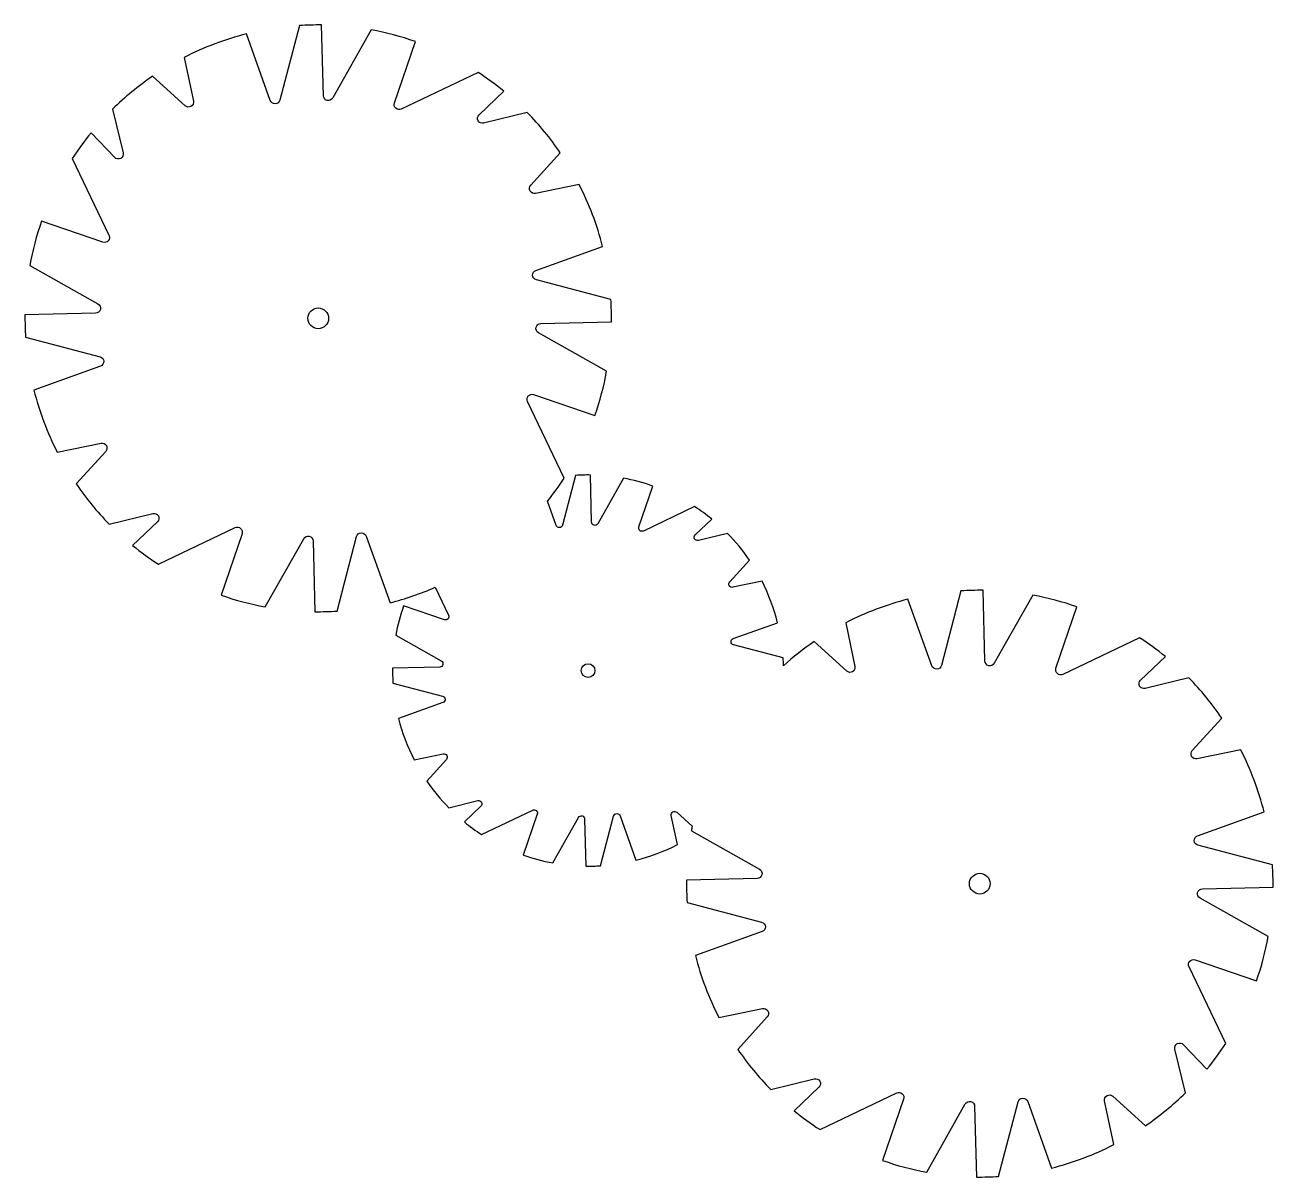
# Model space of a CAD drawing. Extents: x -0.286 to 0.352, y -0.258 to 0.331.
import ezdxf

# ---------------------------------------------------------------- set-up
doc = ezdxf.new("R2010")
doc.units = 0
doc.header["$MEASUREMENT"] = 0
doc.layers.add('VEGET', color=7, linetype='CONTINUOUS')
doc.layers.add('VEGET-I', color=251, linetype='CONTINUOUS')

msp = doc.modelspace()

# ---------------------------------------------------------------- linework, layer by layer
at = {"layer": 'VEGET'}
msp.add_lwpolyline([(-0.2617, 0.26242), (-0.24294, 0.22317, -0.664673), (-0.24607, 0.21965), (-0.27745, 0.23039, 0.039061), (-0.28346, 0.20778), (-0.24858, 0.18809, -0.761536), (-0.24977, 0.18332), (-0.28591, 0.18243, 0.018996), (-0.28561, 0.17105), (-0.24751, 0.16106, -0.736997), (-0.24729, 0.15619), (-0.28135, 0.14395, 0.056744), (-0.26937, 0.1122), (-0.24702, 0.11683, -0.726239), (-0.24461, 0.11261), (-0.25972, 0.09599, 0.044286), (-0.24287, 0.07551), (-0.22054, 0.08092, -0.768046), (-0.21818, 0.07658), (-0.23085, 0.06455, 0.027271), (-0.21765, 0.05491), (-0.1784, 0.07367, -0.664673), (-0.17489, 0.07054), (-0.18562, 0.03916, 0.039061), (-0.16301, 0.03316), (-0.14333, 0.06803, -0.761536), (-0.13855, 0.06684), (-0.13767, 0.0307, 0.018996), (-0.12628, 0.031), (-0.11629, 0.06911, -0.736997), (-0.11142, 0.06932), (-0.09918, 0.03526, 0.040818), (-0.07604, 0.04316), (-0.06923, 0.02891, -0.664673), (-0.07132, 0.02656), (-0.09224, 0.03372, 0.039061), (-0.09624, 0.01865), (-0.07299, 0.00552, -0.761536), (-0.07379, 0.00234), (-0.09788, 0.00175, 0.018996), (-0.09768, -0.00584), (-0.07228, -0.0125, -0.736997), (-0.07213, -0.01575), (-0.09484, -0.0239, 0.056744), (-0.08686, -0.04507), (-0.07196, -0.04199, -0.726239), (-0.07035, -0.0448), (-0.08042, -0.05588, 0.044286), (-0.06918, -0.06953), (-0.0543, -0.06593, -0.768046), (-0.05273, -0.06882), (-0.06118, -0.07684, 0.027271), (-0.05237, -0.08326), (-0.02621, -0.07076, -0.664673), (-0.02386, -0.07285), (-0.03102, -0.09376, 0.039061), (-0.01595, -0.09777), (-0.00282, -0.07452, -0.761536), (0.00036, -0.07531), (0.00095, -0.0994, 0.018996), (0.00854, -0.0992), (0.0152, -0.0738, -0.736997), (0.01845, -0.07366), (0.0266, -0.09637, 0.056744), (0.04777, -0.08838), (0.04469, -0.07348, -0.726239), (0.0475, -0.07187), (0.05537, -0.07902, 0.003839), (0.05493, -0.08128), (0.08981, -0.10097, -0.761536), (0.08862, -0.10574), (0.05248, -0.10663, 0.018996), (0.05278, -0.11802), (0.09088, -0.128, -0.736997), (0.0911, -0.13288), (0.05704, -0.14511, 0.056744), (0.06902, -0.17686), (0.09137, -0.17224, -0.726239), (0.09378, -0.17645), (0.07867, -0.19308, 0.044286), (0.09552, -0.21355), (0.11784, -0.20814, -0.768046), (0.1202, -0.21248), (0.10754, -0.22451, 0.027271), (0.12074, -0.23415), (0.15999, -0.21539, -0.664673), (0.1635, -0.21852), (0.15276, -0.2499, 0.039061), (0.17538, -0.25591), (0.19506, -0.22103, -0.761536), (0.19984, -0.22222), (0.20072, -0.25836, 0.018996), (0.21211, -0.25806), (0.2221, -0.21996, -0.736997), (0.22697, -0.21974), (0.23921, -0.2538, 0.056744), (0.27096, -0.24182), (0.26633, -0.21947, -0.726239), (0.27055, -0.21706), (0.28717, -0.23217, 0.044286), (0.30765, -0.21532), (0.30224, -0.193, -0.768046), (0.30658, -0.19064), (0.31861, -0.2033, 0.027271), (0.32825, -0.1901), (0.30949, -0.15085, -0.664673), (0.31262, -0.14734), (0.34399, -0.15808, 0.039061), (0.35, -0.13546), (0.31513, -0.11578, -0.761536), (0.31632, -0.111), (0.35246, -0.11012, 0.018996), (0.35216, -0.09873), (0.31405, -0.08874, -0.736997), (0.31384, -0.08387), (0.3479, -0.07163, 0.056744), (0.33592, -0.03988), (0.31357, -0.04451, -0.726239), (0.31116, -0.04029), (0.32626, -0.02367, 0.044286), (0.30941, -0.00319), (0.28709, -0.0086, -0.768046), (0.28473, -0.00426), (0.2974, 0.00776, 0.027271), (0.2842, 0.01741), (0.24495, -0.00135, -0.664673), (0.24143, 0.00178), (0.25217, 0.03315, 0.039061), (0.22956, 0.03916), (0.20987, 0.00429, -0.761536), (0.2051, 0.00548), (0.20421, 0.04162, 0.018996), (0.19282, 0.04132), (0.18284, 0.00321, -0.736997), (0.17796, 0.003), (0.16573, 0.03706, 0.056744), (0.13398, 0.02508), (0.1386, 0.00273, -0.726239), (0.13439, 0.00032), (0.11776, 0.01542, 0.033297), (0.10208, 0.00308, 0.009846), (0.10191, 0.00702), (0.0765, 0.01367, -0.736997), (0.07636, 0.01692), (0.09907, 0.02508, 0.056744), (0.09108, 0.04625), (0.07618, 0.04316, -0.726239), (0.07457, 0.04598), (0.08464, 0.05706, 0.044286), (0.07341, 0.07071), (0.05853, 0.0671, -0.768046), (0.05695, 0.06999), (0.0654, 0.07801, 0.027271), (0.0566, 0.08444), (0.03043, 0.07193, -0.664673), (0.02809, 0.07402), (0.03525, 0.09494, 0.039061), (0.02017, 0.09894), (0.00705, 0.07569, -0.761536), (0.00386, 0.07649), (0.00328, 0.10058, 0.018996), (-0.00432, 0.10038), (-0.01097, 0.07498, -0.736997), (-0.01422, 0.07483), (-0.01865, 0.08716, 0.024262), (-0.01014, 0.09896), (-0.0289, 0.13821, -0.664673), (-0.02577, 0.14172), (0.0056, 0.13099, 0.039061), (0.01161, 0.1536), (-0.02326, 0.17328, -0.761536), (-0.02207, 0.17806), (0.01407, 0.17894, 0.018996), (0.01377, 0.19033), (-0.02434, 0.20032, -0.736997), (-0.02455, 0.20519), (0.00951, 0.21743, 0.056744), (-0.00247, 0.24918), (-0.02482, 0.24455, -0.726239), (-0.02723, 0.24877), (-0.01213, 0.26539, 0.044286), (-0.02898, 0.28587), (-0.0513, 0.28046, -0.768046), (-0.05366, 0.2848), (-0.04099, 0.29683, 0.027271), (-0.05419, 0.30647), (-0.09344, 0.28771, -0.664673), (-0.09696, 0.29084), (-0.08622, 0.32221, 0.039061), (-0.10883, 0.32822), (-0.12852, 0.29335, -0.761536), (-0.13329, 0.29454), (-0.13418, 0.33068, 0.018996), (-0.14557, 0.33038), (-0.15555, 0.29227, -0.736997), (-0.16043, 0.29206), (-0.17266, 0.32612, 0.056744), (-0.20441, 0.31414), (-0.19978, 0.29179, -0.726239), (-0.204, 0.28938), (-0.22062, 0.30448, 0.044286), (-0.2411, 0.28763), (-0.23569, 0.26531, -0.768046), (-0.24003, 0.26295), (-0.25206, 0.27562, 0.027271)], format="xyb", close=True, dxfattribs=at)
at = {"layer": 'VEGET-I'}
for centre, radius in [((-0.13592, 0.18069), 0.00529), ((0.00211, 0.00059), 0.00352), ((0.20247, -0.10837), 0.00529)]:
    msp.add_circle(centre, radius, dxfattribs=at)

doc.saveas('drawing.dxf')
